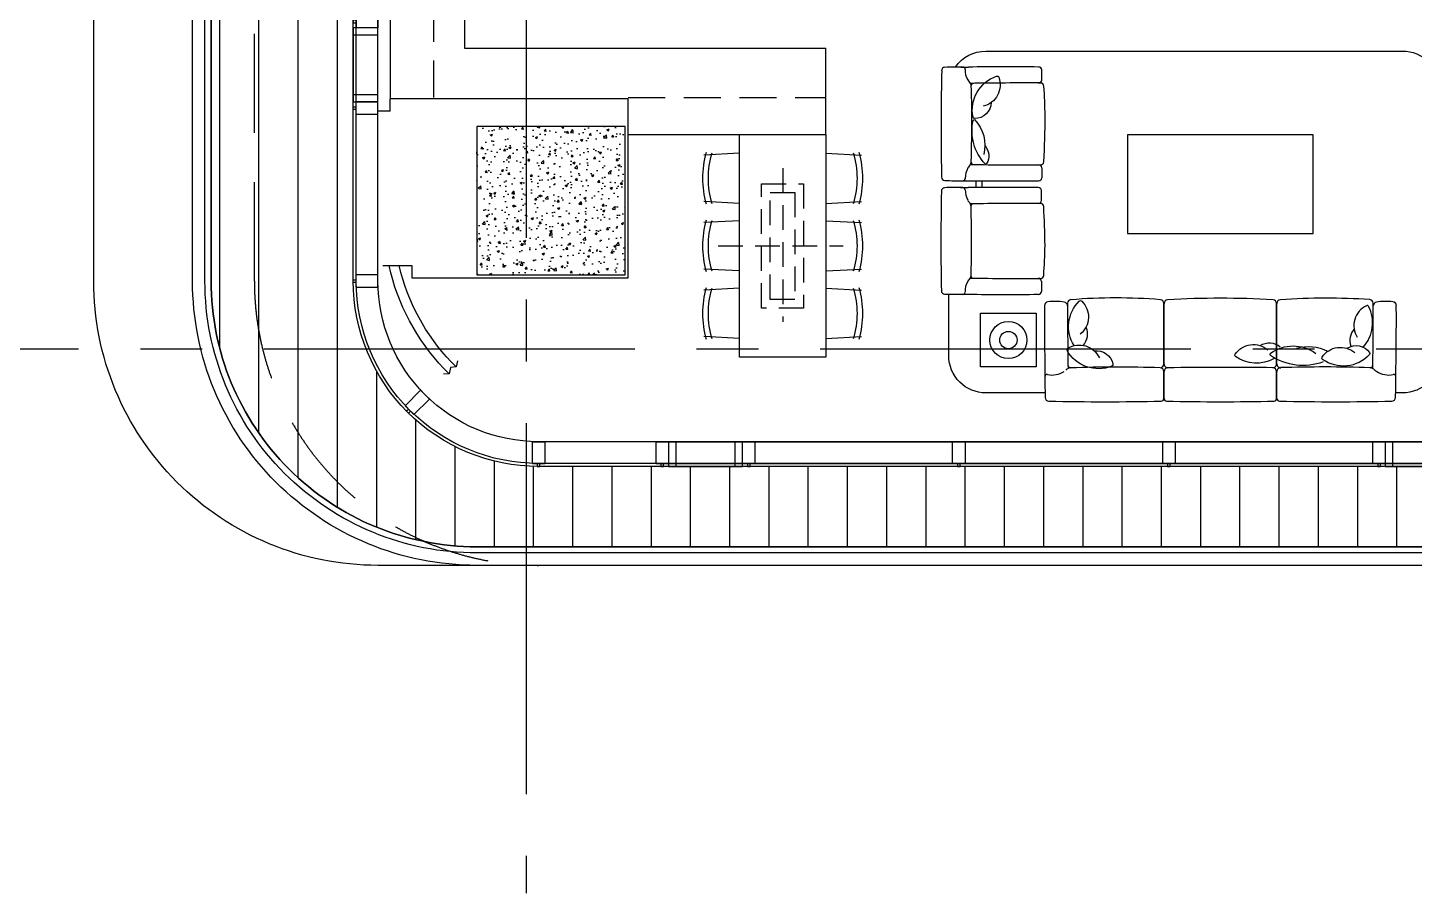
# Model space of a CAD drawing. Header units: millimetres. Extents: x 10000 to 302800, y 6800 to 229018.
# Drawn here: x 175294 to 186513, y 128534 to 135537 of the extents above; entities that cross this region are included whole.
import ezdxf

# ---------------------------------------------------------------- set-up
doc = ezdxf.new("R2010")
doc.units = ezdxf.units.MM
doc.header["$LTSCALE"] = 400
doc.header["$MEASUREMENT"] = 0
for name, pattern in [('X-EXT_8F$0$DASHED', [3, 2, -1]), ('X-GRID_5~ROOF$0$CENTER2', [1.125, 0.75, -0.125, 0.125, -0.125]), ('X-ROOM TYPE-SR-3Bay_8F 확장형$0$4402_Xref_Grd Flr Pln$0$HIDDEN', [0.375, 0.25, -0.125]), ('X-ROOM TYPE-SR-3Bay_8F 확장형$0$CONTINOUS', [0]), ('X-ROOM TYPE-SR-3Bay_8F 확장형$0$HIDDEN', [0.375, 0.25, -0.125])]:
    doc.linetypes.add(name, pattern=pattern)
doc.layers.get('0').update_dxf_attribs({"linetype": 'CONTINUOUS'})
for name, color, linetype in [('A-DIM1', 7, 'CONTINUOUS'), ('X-COL-8F$0$A-COL', 2, 'CONTINUOUS'), ('X-COL-8F$0$A-HAT', 252, 'CONTINUOUS'), ('X-EXT_8F$0$A-254', 254, 'CONTINUOUS'), ('X-EXT_8F$0$A-ELE3', 4, 'CONTINUOUS'), ('X-EXT_8F$0$A-ELE4', 8, 'CONTINUOUS'), ('X-EXT_8F$0$A-ELES', 252, 'CONTINUOUS'), ('X-EXT_8F$0$A-OVHD', 7, 'X-EXT_8F$0$DASHED'), ('X-EXT_8F$0$A-WIN', 6, 'CONTINUOUS'), ('X-frame Hotel 8F$0$A-WINF', 4, 'CONTINUOUS'), ('X-GRID_5~ROOF$0$A-CEN1', 1, 'X-GRID_5~ROOF$0$CENTER2'), ('X-ROOM TYPE-SR-3Bay_8F 확장형$0$.WA_Built-in_Lower', 252, 'CONTINUOUS'), ('X-ROOM TYPE-SR-3Bay_8F 확장형$0$.WA_FP_Furn', 252, 'X-ROOM TYPE-SR-3Bay_8F 확장형$0$CONTINOUS'), ('X-ROOM TYPE-SR-3Bay_8F 확장형$0$.WA_Light', 252, 'CONTINUOUS'), ('X-ROOM TYPE-SR-3Bay_8F 확장형$0$.WA_Wall-Finish', 252, 'CONTINUOUS')]:
    doc.layers.add(name, color=color, linetype=linetype)
doc.linetypes.add('X-ROOM TYPE-SR-3Bay_8F 확장형$0$BATTING', pattern='A,0.00254,-2.54,[134,ltypeshp.shx,S=2.54,R=0,X=-2.54,Y=0],-5.08,[134,ltypeshp.shx,S=2.54,R=180,X=2.54,Y=0],-2.54', length=10.16254)

# ---------------------------------------------------------------- blocks, each defined once
blk = doc.blocks.new('X-COL-8F$0$1200X1200_5~9F_C6A')
at = {"layer": 'X-COL-8F$0$A-HAT'}
h = blk.add_hatch(dxfattribs=at)
h.set_pattern_fill('AR-CONC', color=256)
h.set_pattern_definition([(50, (-174748.82, -38071.2), (182.18467, -15.93909), [19.05, -209.55]), (355, (-174748.82, -38071.2), (-35.24283, 191.05664), [15.24, -167.64]), (100.451, (-174733.63, -38072.53), (146.9425, 175.11669), [16.19, -178.09]), (46.1842, (-174748.82, -38020.4), (271.07904, -42.04233), [28.575, -314.325]), (96.6356, (-174726.23, -38023.9), (237.40423, 247.42556), [24.285, -267.135]), (351.184, (-174748.82, -38020.4), (237.4046, 247.4251), [22.86, -251.46]), (21, (-174723.42, -38033.1), (151.61488, -102.26552), [19.05, -209.55]), (326, (-174723.42, -38033.1), (61.80203, 184.18797), [15.24, -167.64]), (71.4514, (-174710.78, -38041.63), (213.41649, 81.92286), [16.19, -178.09]), (37.5, (-174748.817, -38071.206), (3.088603, 84.55504), [0, -165.608, 0, -170.18, 0, -168.275]), (7.5, (-174748.82, -38071.21), (66.819663, 100.180575), [0, -97.028, 0, -161.798, 0, -64.135]), (327.5, (-174805.46, -38071.206), (135.590595, -5.728744), [0, -63.5, 0, -198.12, 0, -262.89]), (317.5, (-174830.86, -38071.21), (148.12918, 25.42649), [0, -82.55, 0, -131.572, 0, -186.69])])
h.paths.add_polyline_path([(-600, 1200), (-600, 0), (600, 0), (600, 1200)])
at = {"layer": 'X-COL-8F$0$A-COL'}
blk.add_lwpolyline([(-600, 0), (600, 0), (600, 1200), (-600, 1200)], close=True, dxfattribs=at)
blk = doc.blocks.new('X-COL-8F')
at = {"layer": 'X-COL-8F$0$A-COL'}
blk.add_blockref('X-COL-8F$0$1200X1200_5~9F_C6A', (174749, 38071), dxfattribs=at)
blk = doc.blocks.new('X-frame Hotel 8F$0$frame_hotel(24Tglass)')
at = {"layer": 'X-frame Hotel 8F$0$A-WINF'}
for p, q in [((-50, 250), (50, 250)), ((-50, 74), (-50, 250)), ((50, 250), (50, 74)), ((-50, 74), (50, 74)), ((-11, 74), (-11, 50)), ((-11, 50), (11, 50)), ((11, 50), (11, 74))]:
    blk.add_line(p, q, dxfattribs=at)
blk = doc.blocks.new('X-frame Hotel 8F$0$operable window')
for p, q in [((600, 200), (0, 200)), ((0, 200), (0, 0)), ((60, 200), (60, 0)), ((540, 0), (540, 200)), ((600, 0), (600, 200)), ((0, 0), (600, 0))]:
    blk.add_line(p, q)
blk = doc.blocks.new('X-frame Hotel 8F')
for p, q in [((173349, 40071), (173149, 40071)), ((173149, 40071), (173149, 39471)), ((173349, 39471), (173349, 40071)), ((173349, 40011), (173149, 40011)), ((173149, 39531), (173349, 39531)), ((173149, 39471), (173349, 39471))]:
    blk.add_line(p, q)
for name, p, rotation in [('X-frame Hotel 8F$0$frame_hotel(24Tglass)', (173099, 40121), 270), ('X-frame Hotel 8F$0$frame_hotel(24Tglass)', (173553, 36925), 314.9999994699961), ('X-frame Hotel 8F$0$operable window', (176299, 36721), 180), ('X-frame Hotel 8F$0$operable window', (182099, 36721), 180)]:
    blk.add_blockref(name, p, dxfattribs=dict(rotation=rotation))
at = {"xscale": -1, "rotation": 270.0013156645622}
for p in [(173099, 39421), (173099, 38021)]:
    blk.add_blockref('X-frame Hotel 8F$0$frame_hotel(24Tglass)', p, dxfattribs=at)
for p in [(174649, 36471), (175649, 36471), (176349, 36471), (178049, 36471), (179749, 36471), (181449, 36471)]:
    blk.add_blockref('X-frame Hotel 8F$0$frame_hotel(24Tglass)', p)
blk = doc.blocks.new('X-EXT_8F')
at = {"layer": 'X-EXT_8F$0$A-254'}
h = blk.add_hatch(dxfattribs=at)
h.set_pattern_fill('LINE', color=252, scale=100, angle=90)
h.set_pattern_definition([(90, (0, 0), (-317.5, 2e-14), [])])
edge = h.paths.add_edge_path()
edge.add_line((214445, 68021), (188878, 70521))
edge.add_line((188878, 70521), (174255, 70521))
edge.add_arc((174255, 68371), 2150, 90, 167)
edge.add_line((172161, 68855), (172054, 68393))
edge.add_arc((174149, 67909), 2150, 167, 180)
edge.add_line((171999, 67909), (171999, 38021))
edge.add_arc((174149, 38021), 2150, 180, 270)
edge.add_line((174149, 35871), (195099, 35871))
edge.add_line((195099, 35871), (195099, 36521))
edge.add_line((195099, 36521), (174649, 36521))
edge.add_arc((174649, 38021), 1500, 180, 270, ccw=False)
edge.add_line((173149, 38021), (173149, 67371))
edge.add_arc((174649, 67371), 1500, 90, 180, ccw=False)
edge.add_line((174649, 68871), (187975, 68871))
edge.add_line((187975, 68871), (202090, 68021))
edge.add_line((202090, 68021), (214445, 68021))
at = {"layer": 'X-EXT_8F$0$A-254', "color": 252}
blk.add_lwpolyline([(214445, 68021), (188878, 70521), (174255, 70521, 0.349216), (172161, 68855), (172054, 68393, 0.056784), (171999, 67909), (171999, 38021, 0.414214), (174149, 35871), (195099, 35871), (195099, 36521), (174649, 36521, -0.414214), (173149, 38021), (173149, 67371, -0.414214), (174649, 68871), (187975, 68871), (202090, 68021)], format="xyb", close=True, dxfattribs=at)
at = {"layer": 'X-EXT_8F$0$A-ELE3'}
blk.add_lwpolyline([(195249, 36521), (195249, 35721), (174149, 35721, -0.414214), (171849, 38021), (171849, 67909, -0.056784), (171908, 68427), (172014, 68889, -0.349216), (174255, 70671), (188899, 70671), (216099, 68021)], format="xyb", dxfattribs=at)
at = {"layer": 'X-EXT_8F$0$A-ELE4'}
blk.add_lwpolyline([(181765, 35721), (173349, 35721, -0.414214), (171049, 38021), (171049, 67509, -0.056784), (171108, 68027), (171538, 69889, -0.349216), (173779, 71671), (189799, 71671), (220599, 68021)], format="xyb", dxfattribs=at)
at = {"layer": 'X-EXT_8F$0$A-ELES', "ltscale": 10}
for points in [[(201979, 67828), (202084, 67821), (234349, 67821, -0.414214), (236149, 66021), (236149, 38521, -0.414214), (234349, 36721), (174649, 36721)], [(175649, 36721), (234349, 36721, 0.414214), (236149, 38521), (236149, 66021, 0.414214), (234349, 67821), (202090, 67821)], [(174649, 36721, -0.414214), (173349, 38021), (173349, 44071)]]:
    blk.add_lwpolyline(points, format="xyb", dxfattribs=at)
at = {"layer": 'X-EXT_8F$0$A-OVHD'}
blk.add_lwpolyline([(195249, 36521), (195249, 35721), (174649, 35721, -0.414214), (172349, 38021), (172349, 67371, -0.414214), (174649, 69671), (187999, 69671), (211949, 68021)], format="xyb", dxfattribs=at)
at = {"layer": 'X-EXT_8F$0$A-WIN'}
for points in [[(195149, 36521), (195149, 35821), (174149, 35821, -0.414214), (171949, 38021), (171949, 67909, -0.056784), (172005, 68404), (172112, 68866, -0.349216), (174255, 70571), (188894, 70571), (214996, 68021)], [(195099, 36521), (195099, 35871), (174149, 35871, -0.414214), (171999, 38021), (171999, 67909, -0.056784), (172054, 68393), (172161, 68855, -0.349216), (174255, 70521), (188892, 70521), (214445, 68021)]]:
    blk.add_lwpolyline(points, format="xyb", dxfattribs=at)
at = {"layer": 'X-EXT_8F$0$A-WIN', "ltscale": 10}
for points in [[(201991, 68027), (202090, 68021), (234349, 68021, -0.414214), (236349, 66021), (236349, 38521, -0.414214), (234349, 36521), (174649, 36521)], [(201989, 68003), (202089, 67997), (234349, 67997, -0.414214), (236325, 66021), (236325, 38521, -0.414214), (234349, 36545), (174649, 36545)], [(175649, 36545), (234349, 36545, 0.414214), (236325, 38521), (236325, 66021, 0.414214), (234349, 67997), (202090, 67997)], [(174649, 36521, -0.414214), (173149, 38021), (173149, 44071)], [(174649, 36545, -0.414214), (173173, 38021), (173173, 44071)]]:
    blk.add_lwpolyline(points, format="xyb", dxfattribs=at)
blk.add_blockref('X-frame Hotel 8F', (0, 0))
blk = doc.blocks.new('X-GRID_5~ROOF')
at = {"layer": 'X-GRID_5~ROOF$0$A-CEN1', "ltscale": 10}
blk.add_line((174549, 81871), (174549, 33068), dxfattribs=at)
blk.add_lwpolyline([(251927, 37471), (158517, 37471)], dxfattribs=at)
blk = doc.blocks.new('X-ROOM TYPE-SR-3Bay_8F 확장형')
at = {"layer": 'X-ROOM TYPE-SR-3Bay_8F 확장형$0$.WA_Built-in_Lower'}
for p, q in [((173449, 41506), (173449, 39496)), ((176974, 39206), (176974, 39906)), ((175374, 39206), (176974, 39206))]:
    blk.add_line(p, q, dxfattribs=at)
at = {"layer": 'X-ROOM TYPE-SR-3Bay_8F 확장형$0$.WA_Built-in_Lower', "linetype": 'X-ROOM TYPE-SR-3Bay_8F 확장형$0$HIDDEN', "ltscale": 3}
for p, q in [((173799, 41156), (173799, 39496)), ((175374, 39506), (176974, 39506))]:
    blk.add_line(p, q, dxfattribs=at)
at = {"layer": 'X-ROOM TYPE-SR-3Bay_8F 확장형$0$.WA_Built-in_Lower'}
blk.add_lwpolyline([(176874, 40906), (174049, 40906), (174049, 39906), (176974, 39906)], dxfattribs=at)
at = {"layer": 'X-ROOM TYPE-SR-3Bay_8F 확장형$0$.WA_FP_Furn', "ltscale": 0.2}
for p, q in [((178064, 39753), (178127, 39752)), ((178720, 39647), (178720, 39730)), ((176274, 39056), (175987, 39041)), ((176974, 39056), (177261, 39041)), ((178720, 38938), (178720, 38856)), ((178064, 38833), (178127, 38833)), ((178062, 38778), (178125, 38778)), ((178719, 38673), (178719, 38755)), ((176274, 38650), (175987, 38665)), ((176974, 38650), (177261, 38665)), ((176274, 38509), (175987, 38494)), ((176974, 38509), (177261, 38494)), ((176274, 38103), (175987, 38118)), ((176974, 38103), (177261, 38118)), ((176274, 37963), (175987, 37947)), ((176974, 37963), (177261, 37947)), ((178719, 38019), (178719, 37937)), ((178062, 37914), (178125, 37914)), ((179707, 37349), (179707, 37840)), ((179710, 37350), (179710, 37840)), ((180620, 37350), (180620, 37840)), ((180623, 37350), (180623, 37840)), ((176274, 37556), (175987, 37572)), ((176974, 37556), (177261, 37572)), ((179707, 37070), (179707, 37290)), ((179710, 37070), (179710, 37289)), ((180620, 37070), (180620, 37290)), ((180623, 37070), (180623, 37290)), ((181586, 37223), (181585, 37294))]:
    blk.add_line(p, q, dxfattribs=at)
for points in [[(178021, 39753, -0.246155), (178268, 39882), (181639, 39882, -0.414214), (181939, 39582), (181939, 37416, -0.414214), (181639, 37116), (181588, 37116)], [(178311, 39465, -0.407028), (178177, 39336, -0.355867), (178164, 39347, -0.376273), (178354, 39679, -0.406141), (178372, 39671, -0.449425), (178247, 39435)], [(178259, 39117, -0.330376), (178274, 38971, -0.355867), (178263, 38969, -0.252194), (178165, 39321, -0.406141), (178176, 39327, -0.263493), (178250, 39045)], [(178747, 37116), (178268, 37116, -0.414214), (177968, 37416), (177968, 37914)], [(178981, 37499, -0.350608), (179023, 37858, -0.406141), (179043, 37859, -0.449425), (179032, 37592)], [(181321, 37487, 0.31394), (181365, 37816, 0.406141), (181347, 37822, 0.449425), (181273, 37566)], [(179077, 37647, -0.303631), (179052, 37501, -0.303631)], [(181248, 37632, 0.281952), (181222, 37495, 0.281952)], [(179144, 37456, -0.407028), (179296, 37348, -0.355867), (179287, 37333, -0.376273), (178926, 37459, -0.406141), (178931, 37478, -0.449425), (179186, 37399)], [(180600, 37394, -0.291903), (180288, 37410, -0.406141), (180285, 37429, -0.449425), (180549, 37464)], [(180487, 37499, -0.341995), (180650, 37488, -0.341995)], [(180996, 37367, -0.239095), (180571, 37418, -0.406141), (180571, 37437, -0.32679), (180937, 37436)], [(180781, 37478, -0.194931), (181033, 37453, -0.320006)], [(181191, 37477, -0.407028), (181373, 37443, -0.355867), (181372, 37426, -0.376273), (180992, 37387, -0.406141), (180988, 37406, -0.449425), (181252, 37442)]]:
    blk.add_lwpolyline(points, format="xyb", dxfattribs=at)
for points in [[(176974, 37406), (176274, 37406), (176274, 39206), (176974, 39206)], [(180915, 38405), (180915, 39205), (179415, 39205), (179415, 38405)], [(178225, 37326), (178225, 37762), (178675, 37762), (178675, 37326)]]:
    blk.add_lwpolyline(points, close=True, dxfattribs=at)
for points in [[(178189, 38778), (178189, 38832)], [(178239, 38778), (178239, 38832)]]:
    blk.add_lwpolyline(points, dxfattribs=at)
for radius in [150, 70]:
    blk.add_circle((178450, 37544), radius, dxfattribs=at)
for centre, radius, start, end in [((192756, 39369), 14850, 178.6324, 180.0481), ((177938, 39723), 28.2, 93.2599, 179.198), ((178042, 36528), 3224, 89.2706, 91.8774), ((178083, 39735), 17.7, 354.9218, 89.9788), ((178235, 39723), 135, 175.6589, 213.3979), ((178425, 10698), 29056, 89.4714, 90.5888), ((178694, 39726), 26.6, 6.1197, 91.0625), ((178169, 39674), 53.2, 208.3433, 226.5767), ((178096, 39597), 53.2, 2.2668, 46.5767), ((178580, 11132), 28492, 89.7362, 90.877), ((178167, 39603), 17.7, 90, 180), ((178694, 39650), 26.6, 268.9375, 353.8803), ((178711, 39597), 26.6, 4.8447, 89.7024), ((168099, 39272), 10056, 0.4806, 1.862), ((174206, 39284), 4542, 0.9091, 3.9728), ((204905, 39340), 27000, 179.9643, 181.0143), ((154701, 39485), 23454, 358.7808, 359.6854), ((168171, 39466), 10578, 357.3971, 359.4046), ((176725, 38853), 750, 163.9294, 196.0706), ((176725, 38853), 705, 163.2466, 196.7534), ((176523, 38853), 705, 343.2466, 16.7534), ((176522, 38853), 750, 343.9294, 16.0706), ((178287, 38849), 186, 151.928, 179.0153), ((178169, 38911), 53.2, 133.4233, 151.6567), ((178096, 38988), 53.2, 313.4233, 357.7332), ((178580, 67453), 28492, 269.123, 270.2638), ((178167, 38982), 17.7, 180, 270), ((178694, 38935), 26.6, 6.1197, 91.0625), ((178711, 38988), 26.6, 270.2976, 355.1553), ((177938, 38862), 28.2, 180.802, 266.7401), ((178042, 42057), 3224, 268.1226, 270.7294), ((178083, 38850), 17.7, 270.0212, 5.0782), ((178425, 67935), 29104, 269.4121, 270.5276), ((178694, 38859), 26.6, 268.9375, 353.8803), ((199168, 38325), 21264, 178.8571, 180.0402), ((177936, 38748), 28.2, 93.2599, 179.198), ((178040, 35554), 3224, 89.2706, 91.8774), ((178082, 38760), 17.7, 354.9218, 89.9788), ((178286, 38762), 186, 180.9847, 208.072), ((178424, 9675), 29104, 89.4724, 90.5879), ((178692, 38751), 26.6, 6.1197, 91.0625), ((178168, 38699), 53.2, 208.3433, 226.5767), ((178095, 38622), 53.2, 2.2668, 46.5767), ((178579, 10157), 28492, 89.7362, 90.877), ((178165, 38628), 17.7, 90, 180), ((161223, 38200), 16930, 0.3703, 1.435), ((178692, 38675), 26.6, 268.9375, 353.8803), ((178710, 38622), 26.6, 4.8447, 89.7024), ((171108, 38216), 7639, 0.7007, 3.063), ((176725, 38306), 750, 163.9294, 196.0706), ((176725, 38306), 705, 163.2466, 196.7534), ((176523, 38306), 705, 343.2466, 16.7534), ((176522, 38306), 750, 343.9294, 16.0706), ((192754, 38297), 14850, 179.9519, 181.3676), ((168097, 38394), 10056, 358.138, 359.5194), ((174205, 38382), 4542, 356.0272, 359.0909), ((178095, 38069), 53.2, 313.4233, 357.7332), ((178579, 66534), 28492, 269.123, 270.2638), ((178165, 38063), 17.7, 180, 270), ((178692, 38016), 26.6, 6.1197, 91.0625), ((178710, 38069), 26.6, 270.2976, 355.1553), ((176725, 37759), 750, 163.9294, 196.0706), ((176725, 37759), 705, 163.2466, 196.7534), ((176523, 37759), 705, 343.2466, 16.7534), ((176522, 37759), 750, 343.9294, 16.0706), ((177936, 37943), 28.2, 180.802, 266.7401), ((178082, 37931), 17.7, 270.0212, 5.0782), ((178234, 37943), 135, 146.6021, 184.3411), ((178168, 37992), 53.2, 133.4233, 151.6567), ((178692, 37940), 26.6, 268.9375, 353.8803), ((178040, 41138), 3224, 268.1226, 270.7294), ((178424, 66969), 29056, 269.4112, 270.5286), ((178772, 37823), 30, 94.6513, 181.0673), ((201169, 37705), 22427, 179.7007, 181.0505), ((178827, 37242), 614, 82.9582, 95.3518), ((178899, 37821), 30, 358.9375, 83.8803), ((178959, 37841), 30, 94.8447, 179.7024), ((200743, 37719), 21814, 179.6798, 181.0647), ((179320, 33537), 4348, 85.2484, 94.808), ((179677, 37840), 30, 0, 84.2111), ((179740, 37840), 30, 94.3831, 180), ((180165, 30438), 7444, 86.7078, 93.2922), ((180590, 37840), 30, 0, 85.6169), ((180653, 37840), 30, 95.0349, 180), ((181020, 32764), 5119, 86.0248, 94.1312), ((181372, 37841), 30, 0.2976, 85.1553), ((159588, 37719), 21814, 358.9353, 0.3202), ((181432, 37821), 30, 96.1197, 181.0625), ((181504, 37242), 614, 84.6482, 97.0418), ((181559, 37823), 30, 358.9327, 85.3487), ((159162, 37706), 22427, 358.9495, 0.2993), ((182142, 37233), 3397, 178.9772, 182.5994), ((178765, 37245), 20, 84.9218, 179.9788), ((178803, 37443), 182, 258.5844, 302.4122), ((178959, 37260), 60, 92.2668, 136.5767), ((178952, 37340), 20, 180, 270), ((179319, 26363), 10962, 88.1205, 91.9005), ((179677, 37290), 30, 0, 87.819), ((179677, 37349), 30, 281.0539, 0), ((179740, 37350), 30, 180, 271.0122), ((179740, 37289), 30, 91.2881, 180), ((180179, 10376), 26947, 89.1247, 90.9358), ((180590, 37350), 30, 268.9878, 0), ((180590, 37290), 30, 0, 88.7953), ((180653, 37350), 30, 180, 272.2479), ((180653, 37290), 30, 92.0731, 180), ((181006, 25989), 11337, 88.1372, 91.786), ((181372, 37260), 60, 43.4233, 87.7332), ((181379, 37340), 20, 270, 0), ((181459, 37342), 60, 223.4233, 241.6567), ((181528, 37443), 182, 237.5878, 281.4156), ((181566, 37245), 20, 0.0212, 95.0782), ((177946, 37243), 3640, 357.4199, 0.0262), ((178778, 37079), 30, 180, 268.6153), ((179227, 58174), 21129, 268.7821, 271.2465), ((179687, 37070), 20, 270, 0), ((179730, 37070), 20, 180, 270), ((180165, 55989), 18944, 268.6836, 271.3164), ((180600, 37070), 20, 270, 0), ((180643, 37070), 20, 180, 270), ((181103, 58197), 21152, 268.7542, 271.2172), ((181552, 37079), 30, 271.3847, 0)]:
    blk.add_arc(centre, radius, start, end, dxfattribs=at)
at = {"layer": 'X-ROOM TYPE-SR-3Bay_8F 확장형$0$.WA_Light', "linetype": 'X-ROOM TYPE-SR-3Bay_8F 확장형$0$4402_Xref_Grd Flr Pln$0$HIDDEN', "ltscale": 2}
for p, q in [((176624, 38935), (176624, 37691)), ((176102, 38306), (177112, 38306))]:
    blk.add_line(p, q, dxfattribs=at)
for points in [[(176793, 37803), (176452, 37803), (176452, 38809), (176793, 38809)], [(176723, 37873), (176522, 37873), (176522, 38739), (176723, 38739)]]:
    blk.add_lwpolyline(points, close=True, dxfattribs=at)
at = {"layer": 'X-ROOM TYPE-SR-3Bay_8F 확장형$0$.WA_Wall-Finish'}
for p, q in [((175374, 39496), (173449, 39496)), ((173449, 39396), (173449, 39496)), ((175374, 38046), (175374, 39496)), ((173449, 39396), (173349, 39396)), ((173388, 38146), (173623, 38146)), ((173623, 38146), (173623, 38046)), ((173623, 38046), (175374, 38046))]:
    blk.add_line(p, q, dxfattribs=at)
at = {"layer": 'X-ROOM TYPE-SR-3Bay_8F 확장형$0$.WA_Wall-Finish', "ltscale": 2}
for p, q in [((173941, 37368), (173981, 37326)), ((173883, 37313), (173924, 37271))]:
    blk.add_line(p, q, dxfattribs=at)
at = {"layer": 'X-ROOM TYPE-SR-3Bay_8F 확장형$0$.WA_Wall-Finish', "linetype": 'X-ROOM TYPE-SR-3Bay_8F 확장형$0$BATTING', "ltscale": 0.02}
for points in [[(173883, 37313, -0.137342), (173439, 38146)], [(173941, 37368, -0.134663), (173521, 38146)]]:
    blk.add_lwpolyline(points, format="xyb", dxfattribs=at)
at = {"layer": 'X-ROOM TYPE-SR-3Bay_8F 확장형$0$.WA_Wall-Finish', "ltscale": 2}
for points in [[(173992, 37377), (173981, 37326), (173937, 37323)], [(173935, 37321), (173924, 37271), (173879, 37268)]]:
    blk.add_lwpolyline(points, dxfattribs=at)
blk = doc.blocks.new('X-INT-HOTEL-8F')
blk.add_blockref('X-ROOM TYPE-SR-3Bay_8F 확장형', (0, 0))
blk = doc.blocks.new('X-BASE-8F')
for name in ['X-GRID_5~ROOF', 'X-EXT_8F', 'X-COL-8F']:
    blk.add_blockref(name, (0, 0))
blk.add_blockref('X-INT-HOTEL-8F', (0, 0))

msp = doc.modelspace()

# ---------------------------------------------------------------- block references
at = {"layer": 'A-DIM1'}
msp.add_blockref('X-BASE-8F', (4779, 95466), dxfattribs=at)

doc.saveas('drawing.dxf')
